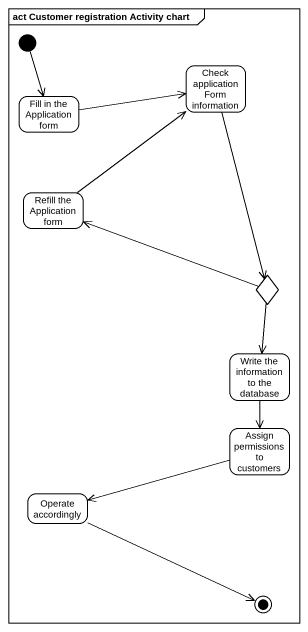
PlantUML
@startuml
mainframe act Customer registration Activity chart
hide empty description
state "Check application Form information" as Check_application_Form
state "Fill in the Application form" as Fill_in_the_Application_form
state "Refill the Application form" as Refill_the_Application_form
state choice1 <<choice>>
state "Write the information to the database" as Write_the_information_to
state "Assign permissions to customers" as Assign_permissions_to
state "Operate accordingly" as Operate_accordingly
[*] --> Fill_in_the_Application_form
Check_application_Form --> choice1
Fill_in_the_Application_form -right-> Check_application_Form
Refill_the_Application_form -up-> Check_application_Form
choice1 -left-> Refill_the_Application_form
choice1 --> Write_the_information_to
Write_the_information_to --> Assign_permissions_to
Assign_permissions_to -left-> Operate_accordingly
Operate_accordingly -right-> [*]
@enduml
